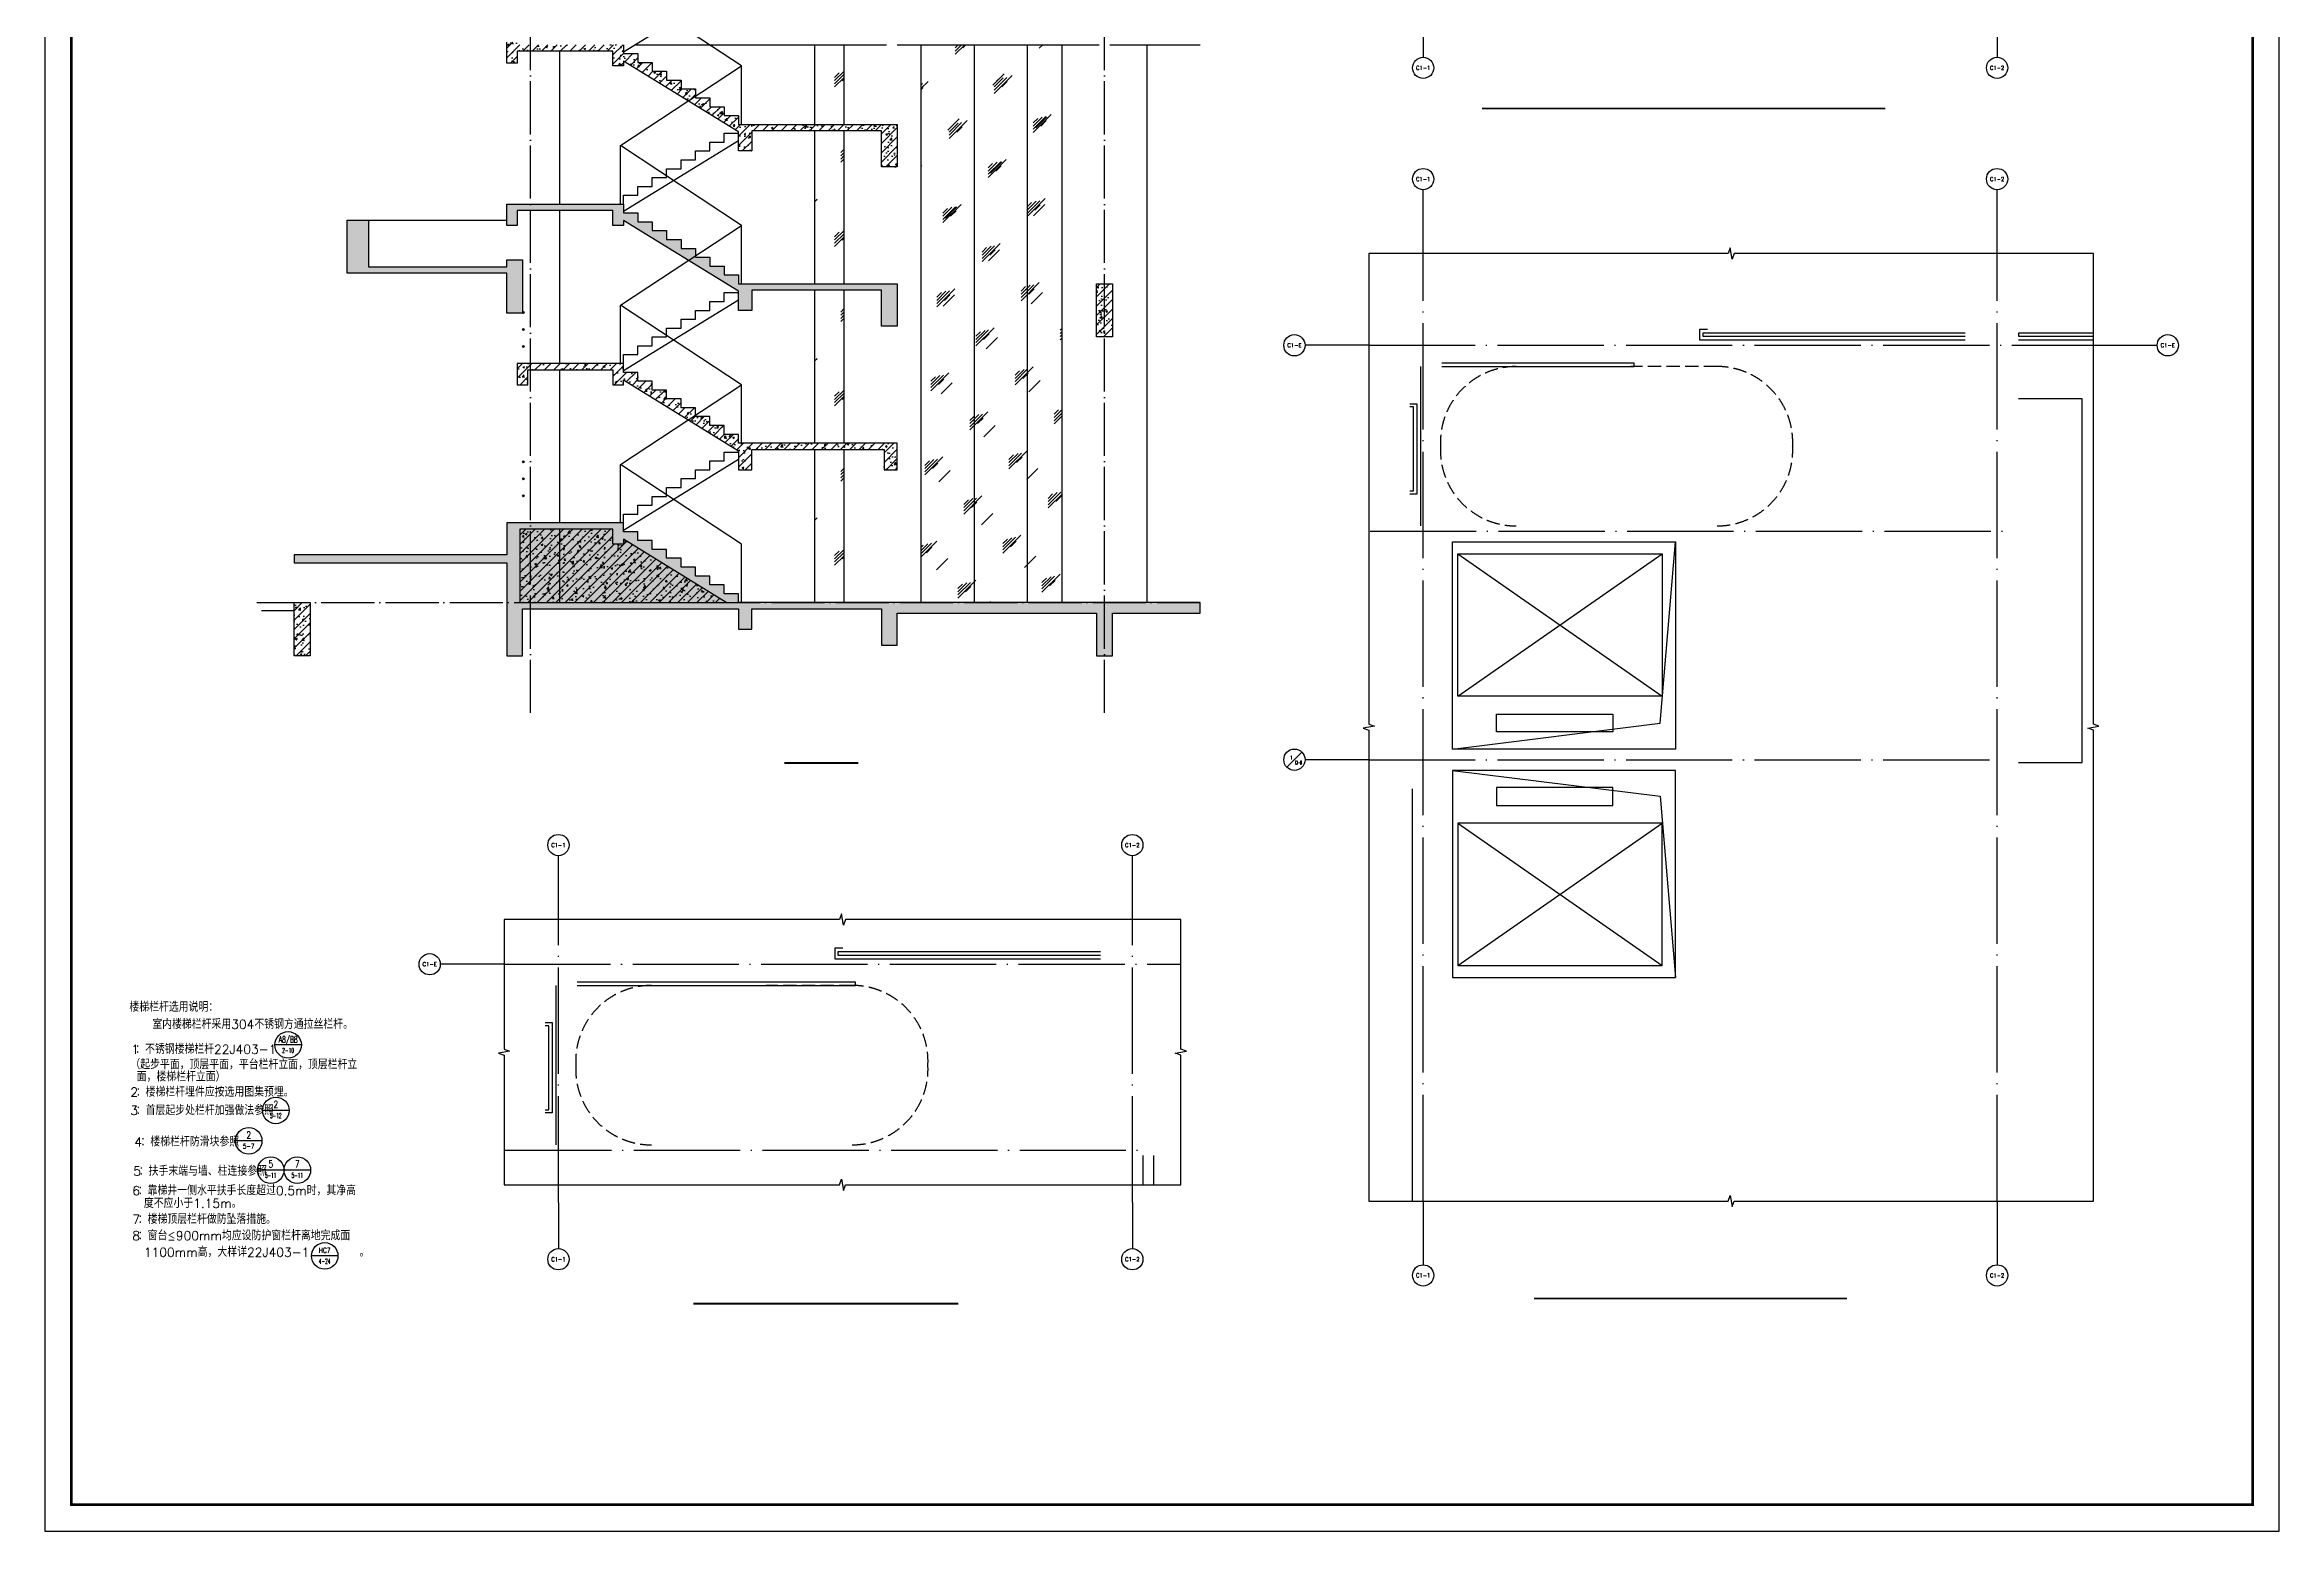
# Model space of a CAD drawing. Extents: x 6843040 to 15500510, y -6507076 to -4940511.
# Drawn here: x 7956896 to 7998946, y -6086368 to -6058390 of the extents above; entities that cross this region are included whole.
import ezdxf
from ezdxf.enums import TextEntityAlignment as Align

# ---------------------------------------------------------------- set-up
doc = ezdxf.new("R2010")
doc.units = 0
doc.header["$LTSCALE"] = 1000
doc.header["$MEASUREMENT"] = 0
doc.linetypes.add('DASH', pattern=[0.35, 0.25, -0.1])
doc.linetypes.add('DOTE', pattern=[2.42, 2, -0.2, 0.02, -0.2])
for name, color, linetype in [('AXIS', 3, 'Continuous'), ('AXIS_TEXT', 7, 'Continuous'), ('COLUMN', 10, 'Continuous'), ('DIM_SYMB', 3, 'Continuous'), ('DOTE', 8, 'DOTE'), ('E_LINE_1', 1, 'Continuous'), ('E_LINE_3', 7, 'Continuous'), ('E_LINE_4', 5, 'Continuous'), ('E_LINE_6', 11, 'Continuous'), ('EVTR', 2, 'Continuous'), ('FLOOR', 9, 'Continuous'), ('plan-1', 40, 'Continuous'), ('PUB_HACTH', 8, 'Continuous'), ('PUB_HATCH', 8, 'Continuous'), ('PUB_TEXT', 7, 'Continuous'), ('PUB_TITLE', 4, 'Continuous'), ('RAIL', 163, 'Continuous'), ('S_E_STAIR', 4, 'Continuous'), ('STAIR', 2, 'Continuous')]:
    doc.layers.add(name, color=color, linetype=linetype)
doc.styles.add('_HZTXT', font='SIMPLEX', dxfattribs={"width": 0.9, "bigfont": 'HZTXT'})
doc.styles.add('_TCH_AXIS', font='COMPLEX', dxfattribs={"bigfont": 'GBCBIG'})
doc.styles.add('_TCH_LABEL', font='COMPLEX', dxfattribs={"bigfont": 'GBCBIG'})
doc.styles.add('COMPLEX', font='COMPLEX')
pattern_1 = [(45, (-158348.54, 0), (-88.3883476, 88.3883476), []), (50, (-158348.54, 0), (358.630091, -31.3760675), [37.5, -412.5]), (355, (-158348.54, 0), (-69.375667, 376.096067), [30, -330]), (100.4514, (-158318.65, -2.6), (289.254691, 344.719771), [31.870095, -350.571056]), (46.1842, (-158348.54, 100), (533.620524, -82.759507), [56.25, -618.75]), (96.6356, (-158304.07, 93.1), (467.331353, 487.058935), [47.805144, -525.8565]), (351.1842, (-158348.54, 100), (467.330973, 487.0593), [45, -495]), (21, (-158298.54, 75), (298.453526, -201.309445), [37.5, -412.5]), (326, (-158298.54, 75), (121.657666, 362.575023), [30, -330]), (71.4514, (-158273.67, 58.22), (420.111314, 161.265248), [31.870095, -350.571056]), (37.5, (-158348.54, 0), (6.0799277, 166.4469269), [0, -326, 0, -335, 0, -331.25]), (7.5, (-158348.54, 0), (131.5347687, 197.205856), [0, -191, 0, -318.5, 0, -126.25]), (327.5, (-158460.04, 0), (266.911218, -11.2774359), [0, -125, 0, -390, 0, -517.5]), (317.5, (-158510.04, 0), (291.5930847, 50.052491), [0, -162.5, 0, -259, 0, -367.5])]
pattern_2 = [(45, (0, 0), (-88.3883476, 88.3883476), []), (50, (0, 0), (358.630091, -31.3760675), [37.5, -412.5]), (355, (0, 0), (-69.375667, 376.096067), [30, -330]), (100.4514, (29.9, -2.6), (289.254691, 344.719771), [31.870095, -350.571056]), (46.1842, (0, 100), (533.620524, -82.759507), [56.25, -618.75]), (96.6356, (44.47, 93.1), (467.331353, 487.058935), [47.805144, -525.8565]), (351.1842, (0, 100), (467.330973, 487.0593), [45, -495]), (21, (50, 75), (298.453526, -201.309445), [37.5, -412.5]), (326, (50, 75), (121.657666, 362.575023), [30, -330]), (71.4514, (74.87, 58.22), (420.111314, 161.265248), [31.870095, -350.571056]), (37.5, (0, 0), (6.0799277, 166.4469269), [0, -326, 0, -335, 0, -331.25]), (7.5, (0, 0), (131.5347687, 197.205856), [0, -191, 0, -318.5, 0, -126.25]), (327.5, (-111.5, 0), (266.911218, -11.2774359), [0, -125, 0, -390, 0, -517.5]), (317.5, (-161.5, 0), (291.5930847, 50.052491), [0, -162.5, 0, -259, 0, -367.5])]
pattern_3 = [(45, (-158348.5, 60), (-734.82537, 734.82537), [336, -864]), (45, (-158204.5, 120), (-734.82537, 734.82537), [144, -1056]), (45, (-158348.5, 120), (-734.82537, 734.82537), [240, -960]), (45, (-158276.5, 60), (806.10173, -806.10173), [300, -900]), (45, (-158348.5, 0), (-734.82537, 734.82537), [480, -720]), (45, (-158348.5, 180), (-734.82537, 734.82537), [120, -1080])]

# ---------------------------------------------------------------- blocks, each defined once
blk = doc.blocks.new('护窗栏杆1')
at = {"layer": 'RAIL'}
for centre, radius in [((7607611, -5917854), 17.5), ((7607611, -5917854), 16), ((7607611, -5918174), 17.5), ((7607611, -5918494), 17.5), ((7607611, -5918174), 16), ((7607611, -5918494), 16)]:
    blk.add_circle(centre, radius, dxfattribs=at)
blk = doc.blocks.new('_AXISO')
blk.add_circle((0, 0), 0.5)
at = {"layer": 'AXIS_TEXT', "style": 'COMPLEX', "width": 1.041667}
blk.add_attdef('A', text='', height=0.56, dxfattribs=at).set_placement((-0.25, -0.28), (0.25, -0.28), align=Align.FIT)
blk = doc.blocks.new('tertwerwe')
at = {"layer": 'AXIS'}
for p, q in [((7668840, -6066712), (7668340, -6066712)), ((7668609, -6067944), (7668109, -6067944)), ((7668099, -6068517), (7667599, -6068517)), ((7668514, -6069068), (7668014, -6069068)), ((7669014, -6069068), (7668514, -6069068)), ((7669529, -6070683), (7669029, -6070683))]:
    blk.add_line(p, q, dxfattribs=at)
for centre in [(7668590, -6066712), (7668359, -6067944), (7667849, -6068517), (7668264, -6069068), (7668764, -6069068), (7669279, -6070683)]:
    blk.add_circle(centre, 250, dxfattribs=at)
at = {"layer": 'PUB_TEXT', "style": '_HZTXT'}
for s, height, p in [('楼梯栏杆选用说明：', 168.8, (7665604, -6066086)), ('   室内楼梯栏杆采用304不锈钢方通拉丝栏杆。', 168.79, (7665658, -6066410)), ('1', 169, (7665640, -6066879)), ('：不锈钢楼梯栏杆22J403-1', 168.79, (7665713, -6066879)), ('（起步平面，顶层平面，平台栏杆立面，顶层栏杆立', 168.79, (7665622, -6067167)), ('面，楼梯栏杆立面）', 168.8, (7665741, -6067397)), ('2', 169, (7665622, -6067685)), ('：楼梯栏杆埋件应按选用图集预埋。', 168.79, (7665724, -6067685)), ('3', 169, (7665622, -6068030)), ('：首层起步处栏杆加强做法参照', 168.79, (7665724, -6068030)), ('4', 169, (7665697, -6068621)), ('：楼梯栏杆防滑块参照', 168.8, (7665813, -6068621)), ('5', 169, (7665678, -6069172)), ('：扶手末端与墙、柱连接参照', 168.79, (7665780, -6069172)), ('6', 169, (7665660, -6069539)), ('：靠梯井一侧水平扶手长度超过0.5m时，其净高', 168.79, (7665762, -6069539)), ('7', 169, (7665660, -6070079)), ('：楼梯顶层栏杆做防坠落措施。', 168.79, (7665762, -6070079)), ('度不应小于1.15m。', 168.79, (7665877, -6069778)), ('8', 169, (7665660, -6070387)), ('：窗台≤900mm均应设防护窗栏杆离地完成面', 168.79, (7665762, -6070387)), ('1100mm高，大样详22J403-1      。', 168.79, (7665877, -6070698))]:
    blk.add_text(s, height=height, dxfattribs=at).set_placement(p)
at = {"layer": 'PUB_TEXT', "style": '_TCH_LABEL'}
for s, height, width, p, p2 in [('A8/B8', 118.8, 0.635096, (7668414, -6066669), (7668770, -6066669)), ('2-10', 90.6, 0.693333, (7668478, -6066861), (7668703, -6066861)), ('5-12', 93.5, 0.653333, (7668250, -6068090), (7668468, -6068090)), ('5-7', 93.5, 0.816667, (7667740, -6068664), (7667958, -6068664)), ('5-11', 93.5, 0.7, (7668155, -6069214), (7668373, -6069214)), ('5-11', 93.5, 0.7, (7668655, -6069214), (7668873, -6069214)), ('4-24', 93.5, 0.590361, (7669170, -6070829), (7669388, -6070829)), ('HC7', 93.5, 0.830508, (7669170, -6070623), (7669388, -6070623))]:
    blk.add_text(s, height=height, dxfattribs=dict(at, width=width)).set_placement(p, p2, align=Align.FIT)
for s, p, p2 in [('2', (7668316, -6067898), (7668403, -6067898)), ('2', (7667806, -6068471), (7667893, -6068471)), ('5', (7668221, -6069021), (7668308, -6069021)), ('7', (7668721, -6069021), (7668808, -6069021))]:
    blk.add_text(s, height=131, dxfattribs=at).set_placement(p, p2, align=Align.FIT)

msp = doc.modelspace()

# ---------------------------------------------------------------- hatches: boundary and pattern name
at = {"layer": 'PUB_HACTH'}
h = msp.add_hatch(dxfattribs=at)
h.set_pattern_fill('玻璃1', color=256, scale=150, style=0)
h.set_pattern_definition([(45, (-158348.5, 9060), (-734.82537, 734.82537), [336, -864]), (45, (-158204.5, 9120), (-734.82537, 734.82537), [144, -1056]), (45, (-158348.5, 9120), (-734.82537, 734.82537), [240, -960]), (45, (-158276.5, 9060), (806.10173, -806.10173), [300, -900]), (45, (-158348.5, 9000), (-734.82537, 734.82537), [480, -720]), (45, (-158348.5, 9180), (-734.82537, 734.82537), [120, -1080])])
h.paths.add_polyline_path([(7971940.2, -6058390.4), (7971390.2, -6058390.4), (7971390.2, -6059890.4), (7971940.2, -6059890.4)])
h = msp.add_hatch(dxfattribs=at)
h.set_pattern_fill('玻璃1', color=256, scale=150, style=0)
h.set_pattern_definition(pattern_3)
h.paths.add_polyline_path([(7973390.2, -6068890.4), (7976040.2, -6068890.4), (7976040.2, -6058390.4), (7973390.2, -6058390.4)])
h = msp.add_hatch(dxfattribs=at)
h.set_pattern_fill('玻璃1', color=256, scale=150, style=0)
h.set_pattern_definition([(45, (-158348.5, 6060), (-734.82537, 734.82537), [336, -864]), (45, (-158204.5, 6120), (-734.82537, 734.82537), [144, -1056]), (45, (-158348.5, 6120), (-734.82537, 734.82537), [240, -960]), (45, (-158276.5, 6060), (806.10173, -806.10173), [300, -900]), (45, (-158348.5, 6000), (-734.82537, 734.82537), [480, -720]), (45, (-158348.5, 6180), (-734.82537, 734.82537), [120, -1080])])
h.paths.add_polyline_path([(7971390.2, -6062890.4), (7971940.2, -6062890.4), (7971940.2, -6060010.4), (7971390.2, -6060010.4)])
h = msp.add_hatch(dxfattribs=at)
h.set_pattern_fill('玻璃1', color=256, scale=150, style=0)
h.set_pattern_definition([(45, (-158348.5, 3060), (-734.82537, 734.82537), [336, -864]), (45, (-158204.5, 3120), (-734.82537, 734.82537), [144, -1056]), (45, (-158348.5, 3120), (-734.82537, 734.82537), [240, -960]), (45, (-158276.5, 3060), (806.10173, -806.10173), [300, -900]), (45, (-158348.5, 3000), (-734.82537, 734.82537), [480, -720]), (45, (-158348.5, 3180), (-734.82537, 734.82537), [120, -1080])])
h.paths.add_polyline_path([(7971390.2, -6065890.4), (7971940.2, -6065890.4), (7971940.2, -6063010.4), (7971390.2, -6063010.4)])
h = msp.add_hatch(dxfattribs=at)
h.set_pattern_fill('玻璃1', color=256, scale=150, style=0)
h.set_pattern_definition(pattern_3)
h.paths.add_polyline_path([(7971390.2, -6068890.4), (7971940.2, -6068890.4), (7971940.2, -6066010.4), (7971390.2, -6066010.4)])
at = {"layer": 'PUB_HATCH'}
h = msp.add_hatch(dxfattribs=at)
h.set_pattern_fill('钢筋混凝土', color=256, scale=50, style=0)
h.set_pattern_definition(pattern_2)
h.paths.add_polyline_path([(7965790.2, -6058340.4), (7965790.2, -6058390.4), (7967790.2, -6058390.4), (7967790.2, -6058557), (7968060.2, -6058557), (7968060.2, -6058723.7), (7968330.2, -6058723.7), (7968330.2, -6058890.4), (7968600.2, -6058890.4), (7968600.2, -6059057), (7968870.2, -6059057), (7968870.2, -6059223.7), (7969140.2, -6059223.7), (7969140.2, -6059390.4), (7969410.2, -6059390.4), (7969410.2, -6059557), (7969680.2, -6059557), (7969680.2, -6059723.7), (7969950.2, -6059723.7), (7969950.2, -6059890.4), (7972940.2, -6059890.4), (7972940.2, -6060690.4), (7972640.2, -6060690.4), (7972640.2, -6060010.4), (7970200.2, -6060010.4), (7970200.2, -6060390.4), (7969950.2, -6060390.4), (7969950.2, -6060031.4), (7967790.2, -6058698), (7967790.2, -6058790.4), (7967590.2, -6058790.4), (7967590.2, -6058510.4), (7965790.2, -6058510.4), (7965790.2, -6058740.4), (7965590.2, -6058740.4), (7965590.2, -6058340.4)])
h = msp.add_hatch(dxfattribs=at)
h.set_pattern_fill('钢筋混凝土', color=256, scale=50, style=0)
h.set_pattern_definition(pattern_2)
h.paths.add_polyline_path([(7965890.2, -6062440.4), (7965890.2, -6063440.4), (7965590.2, -6063440.4), (7965590.2, -6062690.4), (7962590.2, -6062690.4), (7962590.2, -6061690.4), (7962990.2, -6061690.4), (7962990.2, -6062570.4), (7965590.2, -6062570.4), (7965590.2, -6062440.4)])
h.paths.add_polyline_path([(7965590.2, -6061790.4), (7965590.2, -6061390.4), (7967790.2, -6061390.4), (7967790.2, -6061557), (7968060.2, -6061557), (7968060.2, -6061723.7), (7968330.2, -6061723.7), (7968330.2, -6061890.4), (7968600.2, -6061890.4), (7968600.2, -6062057), (7968870.2, -6062057), (7968870.2, -6062223.7), (7969140.2, -6062223.7), (7969140.2, -6062390.4), (7969410.2, -6062390.4), (7969410.2, -6062557), (7969680.2, -6062557), (7969680.2, -6062723.7), (7969950.2, -6062723.7), (7969950.2, -6062890.4), (7972940.2, -6062890.4), (7972940.2, -6063690.4), (7972640.2, -6063690.4), (7972640.2, -6063010.4), (7970200.2, -6063010.4), (7970200.2, -6063390.4), (7969950.2, -6063390.4), (7969950.2, -6063031.4), (7967790.2, -6061698), (7967790.2, -6061790.4), (7967590.2, -6061790.4), (7967590.2, -6061510.4), (7965790.2, -6061510.4), (7965790.2, -6061790.4)])
h = msp.add_hatch(dxfattribs=at)
h.set_pattern_fill('钢筋混凝土', color=256, scale=50, style=0)
h.set_pattern_definition(pattern_1)
h.paths.add_polyline_path([(7976690.2, -6062890.4), (7976990.2, -6062890.4), (7976990.2, -6063890.4), (7976690.2, -6063890.4)])
h = msp.add_hatch(dxfattribs=at)
h.set_pattern_fill('钢筋混凝土', color=256, scale=50, style=0)
h.set_pattern_definition(pattern_1)
h.paths.add_polyline_path([(7970200.2, -6066010.4), (7972690.2, -6066010.4), (7972690.2, -6066390.4), (7972940.2, -6066390.4), (7972940.2, -6065890.4), (7969950.2, -6065890.4), (7969950.2, -6065723.7), (7969680.2, -6065723.7), (7969680.2, -6065557), (7969410.2, -6065557), (7969410.2, -6065390.4), (7969140.2, -6065390.4), (7969140.2, -6065223.7), (7968870.2, -6065223.7), (7968870.2, -6065057), (7968600.2, -6065057), (7968600.2, -6064890.4), (7968330.2, -6064890.4), (7968330.2, -6064723.7), (7968060.2, -6064723.7), (7968060.2, -6064557), (7967790.2, -6064557), (7967790.2, -6064390.4), (7965790.3, -6064390.4), (7965790.3, -6064790.4), (7965990.3, -6064790.4), (7965990.3, -6064510.4), (7967590.2, -6064510.4), (7967590.2, -6064790.4), (7967790.2, -6064790.4), (7967790.2, -6064698), (7969950.2, -6066031.4), (7969950.2, -6066390.4), (7970200.2, -6066390.4)])
h = msp.add_hatch(dxfattribs=at)
h.set_pattern_fill('钢筋混凝土', color=256, scale=50, style=0)
h.set_pattern_definition(pattern_1)
edge = h.paths.add_edge_path()
edge.add_line((7965790.3, -6064390.4), (7965790.3, -6064790.4))
edge.add_line((7965790.3, -6064790.4), (7965990.3, -6064790.4))
edge.add_line((7965990.3, -6064790.4), (7965990.3, -6064510.4))
edge.add_line((7965990.3, -6064510.4), (7967590.2, -6064510.4))
edge.add_line((7967590.2, -6064510.4), (7967590.2, -6064790.4))
edge.add_line((7967590.2, -6064790.4), (7967790.2, -6064790.4))
edge.add_line((7967790.2, -6064790.4), (7967790.2, -6064698))
edge.add_line((7967790.2, -6064698), (7969950.2, -6066031.4))
edge.add_line((7969950.2, -6066031.4), (7969950.2, -6066390.4))
edge.add_line((7969950.2, -6066390.4), (7970200.2, -6066390.4))
edge.add_line((7970200.2, -6066390.4), (7970200.2, -6066010.4))
edge.add_line((7970200.2, -6066010.4), (7972690.2, -6066010.4))
edge.add_line((7972690.2, -6066010.4), (7972690.2, -6066390.4))
edge.add_line((7972690.2, -6066390.4), (7972940.2, -6066390.4))
edge.add_line((7972940.2, -6066390.4), (7972940.2, -6065890.4))
edge.add_line((7972940.2, -6065890.4), (7969950.2, -6065890.4))
edge.add_line((7969950.2, -6065890.4), (7969950.2, -6065723.7))
edge.add_line((7969950.2, -6065723.7), (7969680.2, -6065723.7))
edge.add_line((7969680.2, -6065723.7), (7969680.2, -6065557))
edge.add_line((7969680.2, -6065557), (7969410.2, -6065557))
edge.add_line((7969410.2, -6065557), (7969410.2, -6065390.4))
edge.add_line((7969410.2, -6065390.4), (7969140.2, -6065390.4))
edge.add_line((7969140.2, -6065390.4), (7969140.2, -6065223.7))
edge.add_line((7969140.2, -6065223.7), (7968870.2, -6065223.7))
edge.add_line((7968870.2, -6065223.7), (7968870.2, -6065057))
edge.add_line((7968870.2, -6065057), (7968600.2, -6065057))
edge.add_line((7968600.2, -6065057), (7968600.2, -6064890.4))
edge.add_line((7968600.2, -6064890.4), (7968330.2, -6064890.4))
edge.add_line((7968330.2, -6064890.4), (7968330.2, -6064723.7))
edge.add_line((7968330.2, -6064723.7), (7968060.2, -6064723.7))
edge.add_line((7968060.2, -6064723.7), (7968060.2, -6064557))
edge.add_line((7968060.2, -6064557), (7967790.2, -6064557))
edge.add_line((7967790.2, -6064557), (7967790.2, -6064390.4))
edge.add_line((7967790.2, -6064390.4), (7965790.3, -6064390.4))
edge.add_line((7965790.3, -6064390.4), (7965790.3, -6064510.4))
h = msp.add_hatch(dxfattribs=at)
h.set_pattern_fill('钢筋混凝土', color=256, scale=50, style=0)
h.set_pattern_definition(pattern_1)
h.paths.add_polyline_path([(7978640.2, -6068890.4), (7969950.2, -6068890.4), (7969950.2, -6068723.7), (7969680.2, -6068723.7), (7969680.2, -6068557), (7969410.2, -6068557), (7969410.2, -6068390.4), (7969140.2, -6068390.4), (7969140.2, -6068223.7), (7968870.2, -6068223.7), (7968870.2, -6068057), (7968600.2, -6068057), (7968600.2, -6067890.4), (7968330.2, -6067890.4), (7968330.2, -6067723.7), (7968060.2, -6067723.7), (7968060.2, -6067557), (7967790.2, -6067557), (7967790.2, -6067390.4), (7965590.2, -6067390.4), (7965590.2, -6067990.4), (7961590.2, -6067990.4), (7961590.2, -6068140.4), (7965590.2, -6068140.4), (7965590.2, -6069890.4), (7965890.2, -6069890.4), (7965890.2, -6069010.4), (7969950.2, -6069010.4), (7969950.2, -6069390.4), (7970200.2, -6069390.4), (7970200.2, -6069010.4), (7972640.2, -6069010.4), (7972640.2, -6069690.4), (7972940.2, -6069690.4), (7972940.2, -6069090.4), (7976690.2, -6069090.4), (7976690.2, -6069890.4), (7976990.2, -6069890.4), (7976990.2, -6069090.4), (7978640.2, -6069090.4)])
h.paths.add_polyline_path([(7965840.2, -6068890.4), (7965840.2, -6067510.4), (7967590.2, -6067510.4), (7967590.2, -6067790.4), (7967790.2, -6067790.4), (7967790.2, -6067698), (7969721.8, -6068890.4)], flags=16)
h = msp.add_hatch(dxfattribs=at)
h.set_pattern_fill('钢筋混凝土', color=256, scale=50, style=0)
h.set_pattern_definition(pattern_2)
h.paths.add_polyline_path([(7969950.2, -6068890.4), (7969950.2, -6068723.7), (7969680.2, -6068723.7), (7969680.2, -6068557), (7969410.2, -6068557), (7969410.2, -6068390.4), (7969140.2, -6068390.4), (7969140.2, -6068223.7), (7968870.2, -6068223.7), (7968870.2, -6068057), (7968600.2, -6068057), (7968600.2, -6067890.4), (7968330.2, -6067890.4), (7968330.2, -6067723.7), (7968060.2, -6067723.7), (7968060.2, -6067557), (7967790.2, -6067557), (7967790.2, -6067390.4), (7965590.2, -6067390.4), (7965590.2, -6067990.4), (7961590.2, -6067990.4), (7961590.2, -6068140.4), (7965590.2, -6068140.4), (7965590.2, -6069890.4), (7965890.2, -6069890.4), (7965890.2, -6069010.4), (7969950.2, -6069010.4), (7969950.2, -6069390.4), (7970200.2, -6069390.4), (7970200.2, -6069010.4), (7972640.2, -6069010.4), (7972640.2, -6069690.4), (7972940.2, -6069690.4), (7972940.2, -6069090.4), (7976690.2, -6069090.4), (7976690.2, -6069890.4), (7976990.2, -6069890.4), (7976990.2, -6069090.4), (7978640.2, -6069090.4), (7978640.2, -6068890.4)])
h = msp.add_hatch(dxfattribs=at)
h.set_pattern_fill('钢筋混凝土', color=256, scale=50, style=0)
h.set_pattern_definition(pattern_1)
h.paths.add_polyline_path([(7969721.8, -6068890.4), (7967790.2, -6067698), (7967790.2, -6067790.4), (7967590.2, -6067790.4), (7967590.2, -6067510.4), (7965840.2, -6067510.4), (7965840.2, -6068890.4), (7969721.8, -6068890.4)], flags=17)
h = msp.add_hatch(dxfattribs=at)
h.set_pattern_fill('钢筋混凝土', color=256, scale=50, style=0)
h.set_pattern_definition(pattern_1)
h.paths.add_polyline_path([(7961590.2, -6068890.4), (7961890.2, -6068890.4), (7961890.2, -6069890.4), (7961590.2, -6069890.4)])

# ---------------------------------------------------------------- linework, layer by layer
for points in [[(7977563.4, -6079295.6), (7977563.4, -6079848.2)], [(7977763.4, -6079295.6), (7977763.4, -6079848.2)]]:
    msp.add_lwpolyline(points)
at = {"layer": 'AXIS'}
for p, q in [((7982835.8, -6057426.3), (7982835.8, -6058626.3)), ((7993635.8, -6057426.3), (7993635.8, -6058626.3)), ((7982835.8, -6062320.2), (7982835.8, -6061120.2)), ((7993635.8, -6062320.2), (7993635.8, -6061120.2)), ((7981813.4, -6064047.6), (7980613.4, -6064047.6)), ((7995447.7, -6064047.6), (7996647.7, -6064047.6)), ((7980271.9, -6071988.8), (7980554.8, -6071706)), ((7981813.4, -6071847.4), (7980613.4, -6071847.4)), ((7966563.4, -6074854.3), (7966563.4, -6073654.3)), ((7977363.4, -6074854.3), (7977363.4, -6073654.3)), ((7965541, -6075695.6), (7964341, -6075695.6)), ((7966563.4, -6080179), (7966563.4, -6081048.2)), ((7977363.4, -6080179), (7977363.4, -6081048.2)), ((7982835.8, -6080152.7), (7982835.8, -6081352.7)), ((7993635.8, -6080152.7), (7993635.8, -6081352.7))]:
    msp.add_line(p, q, dxfattribs=at)
msp.add_circle((7980413.4, -6071847.4), 200, dxfattribs=at)
at = {"layer": 'COLUMN'}
for points in [[(7965590.2, -6061790.4), (7965590.2, -6061390.4), (7967790.2, -6061390.4), (7967790.2, -6061557), (7968060.2, -6061557), (7968060.2, -6061723.7), (7968330.2, -6061723.7), (7968330.2, -6061890.4), (7968600.2, -6061890.4), (7968600.2, -6062057), (7968870.2, -6062057), (7968870.2, -6062223.7), (7969140.2, -6062223.7), (7969140.2, -6062390.4), (7969410.2, -6062390.4), (7969410.2, -6062557), (7969680.2, -6062557), (7969680.2, -6062723.7), (7969950.2, -6062723.7), (7969950.2, -6062890.4), (7972940.2, -6062890.4), (7972940.2, -6063690.4), (7972640.2, -6063690.4), (7972640.2, -6063010.4), (7970200.2, -6063010.4), (7970200.2, -6063390.4), (7969950.2, -6063390.4), (7969950.2, -6063031.4), (7967790.2, -6061698), (7967790.2, -6061790.4), (7967590.2, -6061790.4), (7967590.2, -6061510.4), (7965790.2, -6061510.4), (7965790.2, -6061790.4), (7965590.2, -6061790.4)], [(7965890.2, -6062440.4), (7965890.2, -6063440.4), (7965590.2, -6063440.4), (7965590.2, -6062690.4), (7962590.2, -6062690.4), (7962590.2, -6061690.4), (7962990.2, -6061690.4), (7962990.2, -6062570.4), (7965590.2, -6062570.4), (7965590.2, -6062440.4), (7965890.2, -6062440.4)], [(7965590.2, -6061790.4), (7965590.2, -6061740.4), (7965590.2, -6061740.4)]]:
    msp.add_lwpolyline(points, dxfattribs=at)
at = {"layer": 'DIM_SYMB', "const_width": 35}
for points in [[(7983943.7, -6059592.3), (7991534.7, -6059592.3)], [(7970814.1, -6071907.2), (7972206.1, -6071907.2)], [(7969099.8, -6082083.3), (7974086.9, -6082083.3)], [(7984918.5, -6081987.1), (7990812.9, -6081987.1)]]:
    msp.add_lwpolyline(points, dxfattribs=at)
at = {"layer": 'DIM_SYMB'}
for points in [[(7981813.4, -6062320.2), (7981813.4, -6071180.2), (7981918.4, -6071218.4), (7981708.4, -6071255.4), (7981813.4, -6071292.7), (7981813.4, -6080152.7)], [(7995447.7, -6062320.2), (7988686.8, -6062320.2), (7988648.5, -6062425.2), (7988611.5, -6062215.2), (7988574.3, -6062320.2), (7981813.4, -6062320.2)], [(7995447.7, -6080152.7), (7995447.7, -6071292.7), (7995342.7, -6071254.5), (7995552.7, -6071217.4), (7995447.7, -6071180.2), (7995447.7, -6062320.2)], [(7965541, -6074854.3), (7965541, -6077295), (7965646, -6077333.2), (7965436, -6077370.3), (7965541, -6077407.5), (7965541, -6079848.2)], [(7978276.1, -6074854.3), (7971964.8, -6074854.3), (7971926.6, -6074959.3), (7971889.5, -6074749.3), (7971852.3, -6074854.3), (7965541, -6074854.3)], [(7978276.1, -6079848.2), (7978276.1, -6077407.5), (7978171.1, -6077369.3), (7978381.1, -6077332.3), (7978276.1, -6077295), (7978276.1, -6074854.3)], [(7965541, -6079848.2), (7971852.3, -6079848.2), (7971890.5, -6079743.2), (7971927.5, -6079953.2), (7971964.8, -6079848.2), (7978276.1, -6079848.2)], [(7981813.4, -6080152.7), (7988574.3, -6080152.7), (7988612.5, -6080047.7), (7988649.5, -6080257.7), (7988686.8, -6080152.7), (7995447.7, -6080152.7)]]:
    msp.add_lwpolyline(points, dxfattribs=at)
at = {"layer": 'DOTE', "ltscale": 0.5}
for p, q in [((7966040.2, -6070967.7), (7966040.2, -6028590.4)), ((7976840.2, -6070967.7), (7976840.2, -6028590.4)), ((7960890.1, -6068890.4), (7978640.2, -6068890.4))]:
    msp.add_line(p, q, dxfattribs=at)
at = {"layer": 'DOTE'}
for p, q in [((7982835.8, -6080152.7), (7982835.8, -6062320.2)), ((7993635.8, -6080152.7), (7993635.8, -6062320.2)), ((7981813.4, -6064047.6), (7995447.7, -6064047.6)), ((7981835.8, -6067547.6), (7993935.8, -6067547.6)), ((7981813.4, -6071847.4), (7993628.2, -6071847.4)), ((7966563.4, -6080179), (7966563.4, -6074854.3)), ((7977363.4, -6080179), (7977363.4, -6074854.3)), ((7965541, -6075695.6), (7978276.1, -6075695.6)), ((7965563.4, -6079195.6), (7977663.4, -6079195.6))]:
    msp.add_line(p, q, dxfattribs=at)
at = {"layer": 'E_LINE_1'}
for points in [[(7967790.2, -6058390.4), (7967790.2, -6058557), (7968060.2, -6058557), (7968060.2, -6058723.7), (7968330.2, -6058723.7), (7968330.2, -6058890.4), (7968600.2, -6058890.4), (7968600.2, -6059057), (7968870.2, -6059057), (7968870.2, -6059223.7), (7969140.2, -6059223.7), (7969140.2, -6059390.4), (7969410.2, -6059390.4), (7969410.2, -6059557), (7969680.2, -6059557), (7969680.2, -6059723.7), (7969950.2, -6059723.7), (7969950.2, -6059890.4), (7972940.2, -6059890.4), (7972940.2, -6060690.4), (7972640.2, -6060690.4), (7972640.2, -6060010.4), (7970200.2, -6060010.4), (7970200.2, -6060390.4), (7969950.2, -6060390.4), (7969950.2, -6060031.4), (7967790.2, -6058698), (7967790.2, -6058790.4), (7967590.2, -6058790.4), (7967590.2, -6058510.4), (7965790.2, -6058510.4), (7965790.2, -6058740.4), (7965590.2, -6058740.4), (7965590.2, -6058340.4)], [(7965790.3, -6064390.4), (7965790.3, -6064790.4), (7965990.3, -6064790.4), (7965990.3, -6064510.4), (7967590.2, -6064510.4), (7967590.2, -6064790.4), (7967790.2, -6064790.4), (7967790.2, -6064698), (7969950.2, -6066031.4), (7969950.2, -6066390.4), (7970200.2, -6066390.4), (7970200.2, -6066010.4), (7972690.2, -6066010.4), (7972690.2, -6066390.4), (7972940.2, -6066390.4), (7972940.2, -6065890.4), (7969950.2, -6065890.4), (7969950.2, -6065723.7), (7969680.2, -6065723.7), (7969680.2, -6065557), (7969410.2, -6065557), (7969410.2, -6065390.4), (7969140.2, -6065390.4), (7969140.2, -6065223.7), (7968870.2, -6065223.7), (7968870.2, -6065057), (7968600.2, -6065057), (7968600.2, -6064890.4), (7968330.2, -6064890.4), (7968330.2, -6064723.7), (7968060.2, -6064723.7), (7968060.2, -6064557), (7967790.2, -6064557), (7967790.2, -6064390.4), (7965790.3, -6064390.4), (7965790.3, -6064510.4)], [(7969950.2, -6068890.4), (7969950.2, -6068723.7), (7969680.2, -6068723.7), (7969680.2, -6068557), (7969410.2, -6068557), (7969410.2, -6068390.4), (7969140.2, -6068390.4), (7969140.2, -6068223.7), (7968870.2, -6068223.7), (7968870.2, -6068057), (7968600.2, -6068057), (7968600.2, -6067890.4), (7968330.2, -6067890.4), (7968330.2, -6067723.7), (7968060.2, -6067723.7), (7968060.2, -6067557), (7967790.2, -6067557), (7967790.2, -6067390.4), (7965590.2, -6067390.4), (7965590.2, -6067990.4), (7961590.2, -6067990.4), (7961590.2, -6068140.4), (7965590.2, -6068140.4), (7965590.2, -6069890.4), (7965890.2, -6069890.4), (7965890.2, -6069010.4), (7969950.2, -6069010.4), (7969950.2, -6069390.4), (7970200.2, -6069390.4), (7970200.2, -6069010.4), (7972640.2, -6069010.4), (7972640.2, -6069690.4), (7972940.2, -6069690.4), (7972940.2, -6069090.4), (7976690.2, -6069090.4), (7976690.2, -6069890.4), (7976990.2, -6069890.4), (7976990.2, -6069090.4), (7978640.2, -6069090.4), (7978640.2, -6068890.4), (7969950.2, -6068890.4)], [(7960973.9, -6069040.4), (7961590.2, -6069040.4)], [(7961590.2, -6068890.4), (7961890.2, -6068890.4), (7961890.2, -6069890.4), (7961590.2, -6069890.4), (7961590.2, -6068890.4)]]:
    msp.add_lwpolyline(points, dxfattribs=at)
for points in [[(7976690.2, -6062890.4), (7976990.2, -6062890.4), (7976990.2, -6063890.4), (7976690.2, -6063890.4)], [(7969721.8, -6068890.4), (7967790.2, -6067698), (7967790.2, -6067790.4), (7967590.2, -6067790.4), (7967590.2, -6067510.4), (7965840.2, -6067510.4), (7965840.2, -6068890.4), (7969721.8, -6068890.4)]]:
    msp.add_lwpolyline(points, close=True, dxfattribs=at)
at = {"layer": 'E_LINE_3'}
for points in [[(7966590.2, -6061390.4), (7966590.2, -6058510.4)], [(7968018.7, -6058390.4), (7972740.2, -6058390.4)], [(7971940.2, -6059890.4), (7971940.2, -6058390.4)], [(7972940.2, -6058390.4), (7976740.2, -6058390.4)], [(7976040.2, -6068890.4), (7976040.2, -6058390.4)], [(7976940.2, -6058390.4), (7978640.2, -6058390.4)], [(7977640.2, -6068890.4), (7977640.2, -6058390.4)], [(7971940.2, -6062890.4), (7971940.2, -6060010.4)], [(7962990.2, -6061690.4), (7965590.2, -6061690.4)], [(7966590.2, -6064390.4), (7966590.2, -6061510.4)], [(7971940.2, -6065890.4), (7971940.2, -6063010.4)], [(7966590.2, -6067390.4), (7966590.2, -6064510.4)], [(7971940.2, -6068890.4), (7971940.2, -6066010.4)], [(7966590.2, -6068890.4), (7966590.2, -6067510.4)]]:
    msp.add_lwpolyline(points, dxfattribs=at)
at = {"layer": 'E_LINE_4'}
for points in [[(7971390.2, -6059890.4), (7971390.2, -6058390.4)], [(7973390.2, -6068890.4), (7973390.2, -6058390.4)], [(7974390.2, -6068890.4), (7974390.2, -6058390.4)], [(7975390.2, -6068890.4), (7975390.2, -6058390.4)], [(7971390.2, -6062890.4), (7971390.2, -6060010.4)], [(7971390.2, -6065890.4), (7971390.2, -6063010.4)], [(7971390.2, -6068890.4), (7971390.2, -6066010.4)]]:
    msp.add_lwpolyline(points, dxfattribs=at)
at = {"layer": 'E_LINE_6'}
for points in [[(7983385.8, -6071647.6), (7983385.8, -6067747.6), (7987585.8, -6067747.6), (7987585.8, -6071647.6), (7983385.8, -6071647.6), (7987297.3, -6071161.4), (7987585.8, -6067747.6)], [(7983385.8, -6072047.2), (7983385.8, -6075947.2), (7987585.8, -6075947.2), (7987585.8, -6072047.2), (7983385.8, -6072047.2), (7987297.3, -6072533.5), (7987585.8, -6075947.2)]]:
    msp.add_lwpolyline(points, dxfattribs=at)
at = {"layer": 'EVTR'}
for p, q in [((7983485.8, -6070652.6), (7987335.8, -6067972.6)), ((7983485.8, -6067972.6), (7987335.8, -6070652.6)), ((7983485.8, -6073042.2), (7987335.8, -6075722.2)), ((7983485.8, -6075722.2), (7987335.8, -6073042.2))]:
    msp.add_line(p, q, dxfattribs=at)
for points in [[(7983485.8, -6067972.6), (7987335.8, -6067972.6), (7987335.8, -6070652.6), (7983485.8, -6070652.6)], [(7984215.8, -6070987.6), (7986405.8, -6070987.6), (7986405.8, -6071322.6), (7984215.8, -6071322.6)], [(7984215.8, -6072707.2), (7986405.8, -6072707.2), (7986405.8, -6072372.2), (7984215.8, -6072372.2)], [(7983485.8, -6075722.2), (7987335.8, -6075722.2), (7987335.8, -6073042.2), (7983485.8, -6073042.2)]]:
    msp.add_lwpolyline(points, close=True, dxfattribs=at)
at = {"layer": 'FLOOR'}
for p, q in [((7988035.8, -6063947.2), (7993035.8, -6063947.6)), ((7994035.8, -6063947.2), (7995447.7, -6063947.3)), ((7971763.4, -6075595.1), (7976763.4, -6075595.6))]:
    msp.add_line(p, q, dxfattribs=at)
for points in [[(7988185.8, -6063747.6), (7988035.8, -6063747.6), (7988035.8, -6063947.2)], [(7982785.8, -6064447.6), (7982785.8, -6067447.6)], [(7971913.4, -6075395.6), (7971763.4, -6075395.6), (7971763.4, -6075595.1)], [(7966513.4, -6076095.6), (7966513.4, -6079095.6)]]:
    msp.add_lwpolyline(points, dxfattribs=at)
at = {"layer": 'FLOOR', "linetype": 'DASH'}
for points in [[(7984585.8, -6067447.6, -0.4297216), (7983162.7, -6065947.6, -0.4297216), (7984585.8, -6064447.6)], [(7988365.8, -6067446.8, 0.4297216), (7989788.8, -6065946.8, 0.4297216), (7988365.8, -6064446.8)], [(7968313.4, -6079095.6, -0.4297216), (7966890.3, -6077595.6, -0.4297216), (7968313.4, -6076095.6)], [(7972093.4, -6079094.8, 0.4297216), (7973516.4, -6077594.8, 0.4297216), (7972093.4, -6076094.8)]]:
    msp.add_lwpolyline(points, format="xyb", dxfattribs=at)
for points in [[(7988365.8, -6064446.8), (7986745.8, -6064447.2)], [(7972093.4, -6076094.8), (7970473.4, -6076095.2)]]:
    msp.add_lwpolyline(points, dxfattribs=at)
at = {"layer": 'plan-1'}
msp.add_lwpolyline([(7982635.8, -6080152.7), (7982635.8, -6072397.6)], dxfattribs=at)
at = {"layer": 'PUB_TITLE'}
msp.add_lwpolyline([(7956896.4, -6026918.3), (7956896.4, -6086368.3), (7998946.4, -6086368.3), (7998946.4, -6026918.3)], close=True, dxfattribs=at)
at = {"layer": 'PUB_TITLE', "const_width": 50}
msp.add_lwpolyline([(7957396.4, -6028168.3), (7957396.4, -6085868.3), (7998446.4, -6085868.3), (7998446.4, -6028168.3)], close=True, dxfattribs=at)
at = {"layer": 'RAIL'}
for points in [[(7993035.8, -6063817.2), (7988095.8, -6063817.2), (7988095.8, -6063877.2), (7993035.8, -6063877.2)], [(7995447.7, -6063817.2), (7994035.8, -6063817.2), (7994035.8, -6063877.2), (7995447.7, -6063877.2)], [(7982585.8, -6065147.6), (7982715.8, -6065147.6), (7982715.8, -6066847.6), (7982585.8, -6066847.6)], [(7982585.8, -6066787.6), (7982655.8, -6066787.6), (7982655.8, -6065207.6), (7982585.8, -6065207.6)], [(7976763.4, -6075465.1), (7971823.4, -6075465.1), (7971823.4, -6075525.1), (7976763.4, -6075525.1)], [(7966313.4, -6076795.6), (7966443.4, -6076795.6), (7966443.4, -6078495.6), (7966313.4, -6078495.6)], [(7966313.4, -6078435.6), (7966383.4, -6078435.6), (7966383.4, -6076855.6), (7966313.4, -6076855.6)]]:
    msp.add_lwpolyline(points, dxfattribs=at)
at = {"layer": 'S_E_STAIR'}
for points in [[(7970010.2, -6067790.4), (7967730.2, -6066290.4), (7970010.2, -6064790.4), (7967730.2, -6063290.4), (7970010.2, -6061790.4), (7967730.2, -6060290.4), (7970010.2, -6058790.4), (7967730.2, -6057290.4), (7970010.2, -6055790.4), (7967730.2, -6054290.4), (7970010.2, -6052790.4), (7967730.2, -6051290.4), (7970010.2, -6049790.4), (7967730.2, -6048290.4), (7970010.2, -6046790.4), (7967730.2, -6045290.4), (7970010.2, -6043790.4), (7967730.2, -6042252.9), (7970010.2, -6040715.4), (7967730.2, -6039177.9), (7970010.2, -6037640.4), (7971630.2, -6037640.4), (7967730.2, -6035140.4), (7971630.2, -6032440.4)], [(7969950.2, -6057198), (7967790.2, -6058531.4)], [(7970010.2, -6059890.4), (7970010.2, -6058790.4)], [(7967790.2, -6061390.4), (7967790.2, -6061223.7), (7968060.2, -6061223.7), (7968060.2, -6061057), (7968330.2, -6061057), (7968330.2, -6060890.4), (7968600.2, -6060890.4), (7968600.2, -6060723.7), (7968870.2, -6060723.7), (7968870.2, -6060557), (7969140.2, -6060557), (7969140.2, -6060390.4), (7969410.2, -6060390.4), (7969410.2, -6060223.7), (7969680.2, -6060223.7), (7969680.2, -6060057), (7969950.2, -6060057), (7969950.2, -6060031.4)], [(7969950.2, -6060198), (7967790.2, -6061531.4)], [(7967730.2, -6061390.4), (7967730.2, -6060290.4)], [(7970010.2, -6062890.4), (7970010.2, -6061790.4)], [(7967790.2, -6064390.4), (7967790.2, -6064223.7), (7968060.2, -6064223.7), (7968060.2, -6064057), (7968330.2, -6064057), (7968330.2, -6063890.4), (7968600.2, -6063890.4), (7968600.2, -6063723.7), (7968870.2, -6063723.7), (7968870.2, -6063557), (7969140.2, -6063557), (7969140.2, -6063390.4), (7969410.2, -6063390.4), (7969410.2, -6063223.7), (7969680.2, -6063223.7), (7969680.2, -6063057), (7969950.2, -6063057), (7969950.2, -6063031.4)], [(7967730.2, -6064390.4), (7967730.2, -6063290.4)], [(7969950.2, -6063198), (7967790.2, -6064531.4)], [(7970010.2, -6065890.4), (7970010.2, -6064790.4)], [(7967790.2, -6067390.4), (7967790.2, -6067223.7), (7968060.2, -6067223.7), (7968060.2, -6067057), (7968330.2, -6067057), (7968330.2, -6066890.4), (7968600.2, -6066890.4), (7968600.2, -6066723.7), (7968870.2, -6066723.7), (7968870.2, -6066557), (7969140.2, -6066557), (7969140.2, -6066390.4), (7969410.2, -6066390.4), (7969410.2, -6066223.7), (7969680.2, -6066223.7), (7969680.2, -6066057), (7969950.2, -6066057), (7969950.2, -6066031.4)], [(7967730.2, -6067390.4), (7967730.2, -6066290.4)], [(7969950.2, -6066198), (7967790.2, -6067531.4)], [(7970010.2, -6068890.4), (7970010.2, -6067790.4)]]:
    msp.add_lwpolyline(points, dxfattribs=at)
at = {"layer": 'STAIR'}
for points in [[(7983185.8, -6064446.8), (7986805.8, -6064446.8), (7986805.8, -6064386.8), (7983185.8, -6064386.8)], [(7994035.8, -6071896.8), (7995235.8, -6071896.8), (7995235.8, -6065055.6), (7994035.8, -6065055.6)], [(7966913.4, -6076094.8), (7972153.4, -6076094.8), (7972153.4, -6076034.8), (7966913.4, -6076034.8)]]:
    msp.add_lwpolyline(points, dxfattribs=at)

# ---------------------------------------------------------------- block references
at = {"layer": 'AXIS'}
ref = msp.add_blockref('_AXISO', (7982835.8, -6058826.3), dxfattribs=dict(at, xscale=400, yscale=400, zscale=400))
ref.add_attrib('A', 'C1-1', dxfattribs={"layer": 'AXIS_TEXT', "height": 79.42, "style": '_TCH_AXIS'}).set_placement((7982701.5, -6058866), (7982970, -6058866), align=Align.FIT)
ref = msp.add_blockref('_AXISO', (7993635.8, -6058826.3), dxfattribs=dict(at, xscale=400, yscale=400, zscale=400))
ref.add_attrib('A', 'C1-2', dxfattribs={"layer": 'AXIS_TEXT', "height": 74.57, "style": '_TCH_AXIS'}).set_placement((7993500.8, -6058863.6), (7993770.7, -6058863.6), align=Align.FIT)
ref = msp.add_blockref('_AXISO', (7982835.8, -6060920.2), dxfattribs=dict(at, xscale=400, yscale=400, zscale=400))
ref.add_attrib('A', 'C1-1', dxfattribs={"layer": 'AXIS_TEXT', "height": 79.42, "style": '_TCH_AXIS'}).set_placement((7982701.5, -6060959.9), (7982970, -6060959.9), align=Align.FIT)
ref = msp.add_blockref('_AXISO', (7993635.8, -6060920.2), dxfattribs=dict(at, xscale=400, yscale=400, zscale=400))
ref.add_attrib('A', 'C1-2', dxfattribs={"layer": 'AXIS_TEXT', "height": 74.57, "style": '_TCH_AXIS'}).set_placement((7993500.8, -6060957.5), (7993770.7, -6060957.5), align=Align.FIT)
ref = msp.add_blockref('_AXISO', (7980413.4, -6064047.6), dxfattribs=dict(at, xscale=400, yscale=400, zscale=400))
ref.add_attrib('A', 'C1-E', dxfattribs={"layer": 'AXIS_TEXT', "height": 72.79, "style": '_TCH_AXIS'}).set_placement((7980278.2, -6064084), (7980548.6, -6064084), align=Align.FIT)
ref = msp.add_blockref('_AXISO', (7996847.7, -6064047.6), dxfattribs=dict(at, xscale=400, yscale=400, zscale=400))
ref.add_attrib('A', 'C1-E', dxfattribs={"layer": 'AXIS_TEXT', "height": 72.79, "style": '_TCH_AXIS'}).set_placement((7996712.5, -6064084), (7996982.8, -6064084), align=Align.FIT)
ref = msp.add_blockref('_AXISO', (7966563.4, -6073454.3), dxfattribs=dict(at, xscale=400, yscale=400, zscale=400))
ref.add_attrib('A', 'C1-1', dxfattribs={"layer": 'AXIS_TEXT', "height": 79.42, "style": '_TCH_AXIS'}).set_placement((7966429.1, -6073494), (7966697.6, -6073494), align=Align.FIT)
ref = msp.add_blockref('_AXISO', (7977363.4, -6073454.3), dxfattribs=dict(at, xscale=400, yscale=400, zscale=400))
ref.add_attrib('A', 'C1-2', dxfattribs={"layer": 'AXIS_TEXT', "height": 74.57, "style": '_TCH_AXIS'}).set_placement((7977228.4, -6073491.6), (7977498.3, -6073491.6), align=Align.FIT)
ref = msp.add_blockref('_AXISO', (7964141, -6075695.6), dxfattribs=dict(at, xscale=400, yscale=400, zscale=400))
ref.add_attrib('A', 'C1-E', dxfattribs={"layer": 'AXIS_TEXT', "height": 72.79, "style": '_TCH_AXIS'}).set_placement((7964005.8, -6075732), (7964276.2, -6075732), align=Align.FIT)
ref = msp.add_blockref('_AXISO', (7966563.4, -6081248.2), dxfattribs=dict(at, xscale=400, yscale=400, zscale=400))
ref.add_attrib('A', 'C1-1', dxfattribs={"layer": 'AXIS_TEXT', "height": 79.42, "style": '_TCH_AXIS'}).set_placement((7966429.1, -6081287.9), (7966697.6, -6081287.9), align=Align.FIT)
ref = msp.add_blockref('_AXISO', (7977363.4, -6081248.2), dxfattribs=dict(at, xscale=400, yscale=400, zscale=400))
ref.add_attrib('A', 'C1-2', dxfattribs={"layer": 'AXIS_TEXT', "height": 74.57, "style": '_TCH_AXIS'}).set_placement((7977228.4, -6081285.5), (7977498.3, -6081285.5), align=Align.FIT)
ref = msp.add_blockref('_AXISO', (7982835.8, -6081552.7), dxfattribs=dict(at, xscale=400, yscale=400, zscale=400))
ref.add_attrib('A', 'C1-1', dxfattribs={"layer": 'AXIS_TEXT', "height": 79.42, "style": '_TCH_AXIS'}).set_placement((7982701.5, -6081592.4), (7982970, -6081592.4), align=Align.FIT)
ref = msp.add_blockref('_AXISO', (7993635.8, -6081552.7), dxfattribs=dict(at, xscale=400, yscale=400, zscale=400))
ref.add_attrib('A', 'C1-2', dxfattribs={"layer": 'AXIS_TEXT', "height": 74.57, "style": '_TCH_AXIS'}).set_placement((7993500.8, -6081590), (7993770.7, -6081590), align=Align.FIT)
at = {"layer": 'plan-1'}
for name, p in [('护窗栏杆1', (358292.2, -145575.9)), ('护窗栏杆1', (358292.2, -148385.9)), ('tertwerwe', (292886.3, -10502.5))]:
    msp.add_blockref(name, p, dxfattribs=at)

# ---------------------------------------------------------------- texts
at = {"layer": 'AXIS_TEXT', "style": '_TCH_AXIS'}
for s, height, width, p, p2 in [('1', 70.8, 1.544172, (7980332.3, -6071843.2), (7980379.2, -6071843.2)), ('C1-D', 70.78, 0.455828, (7980428.9, -6071936.6), (7980550.3, -6071936.6))]:
    msp.add_text(s, height=height, dxfattribs=dict(at, width=width)).set_placement(p, p2, align=Align.FIT)

doc.saveas('drawing.dxf')
